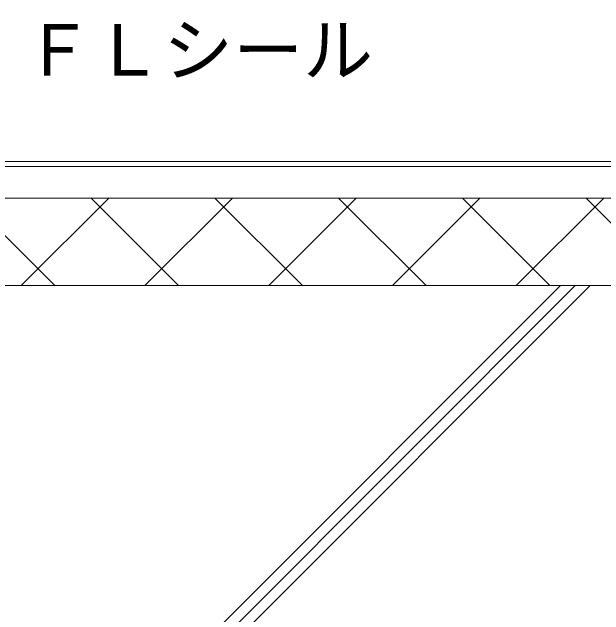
# Model space of a CAD drawing. Units: millimetres, scale not verified. Extents: x -704 to 717, y -504 to 387.
# Drawn here: x -361 to -191.9, y -204.9 to -32.7 of the extents above; entities that cross this region are included whole.
import ezdxf
from ezdxf.enums import TextEntityAlignment as Align

# ---------------------------------------------------------------- set-up
doc = ezdxf.new("R2010")
doc.units = ezdxf.units.MM
doc.header["$LTSCALE"] = 5
for name, color, linetype, lineweight in [('0-0', 7, 'Continuous', 9), ('1-0', 7, 'Continuous', 9), ('4-0', 7, 'Continuous', 9), ('4-1_ＡＹパネルＶ', 7, 'Continuous', 9), ('E-0', 7, 'Continuous', 9)]:
    doc.layers.add(name, color=color, linetype=linetype, lineweight=lineweight)
doc.styles.add('ＭＳ ゴシック', font='')
doc.styles.get('ＭＳ ゴシック').set_extended_font_data('MS Gothic')

msp = doc.modelspace()

# ---------------------------------------------------------------- linework, layer by layer
at = {"layer": '0-0'}
for p, q in [((-354.326, -260.877), (-204.326, -110.877)), ((-350.083, -260.877), (-200.083, -110.877)), ((-345.841, -260.877), (-195.841, -110.877))]:
    msp.add_line(p, q, dxfattribs=at)
msp.add_lwpolyline([(-447.481, 189.123), (-447.481, -110.877), (601.399, -110.877)], dxfattribs=at)
at = {"layer": '1-0'}
for p, q in [((-393.915, -75.377), (105.666, -75.377)), ((-394.537, -76.877), (106.068, -76.877))]:
    msp.add_line(p, q, dxfattribs=at)
at = {"layer": '4-0'}
for p, q in [((-412.576, -85.877), (149.619, -85.877)), ((-373.743, -85.877), (-348.743, -110.877)), ((-358.364, -110.877), (-333.364, -85.877)), ((-338.387, -85.877), (-313.387, -110.877)), ((-323.009, -110.877), (-298.009, -85.877)), ((-303.032, -85.877), (-278.032, -110.877)), ((-287.654, -110.877), (-262.654, -85.877)), ((-267.677, -85.877), (-242.677, -110.877)), ((-252.298, -110.877), (-227.298, -85.877)), ((-232.321, -85.877), (-207.321, -110.877)), ((-216.943, -110.877), (-191.943, -85.877)), ((-196.966, -85.877), (-171.966, -110.877))]:
    msp.add_line(p, q, dxfattribs=at)
msp.add_lwpolyline([(-447.481, -97.913), (-447.481, -110.877), (601.399, -110.877), (601.399, -85.877)], dxfattribs=at)
at = {"layer": '4-1_ＡＹパネルＶ'}
for p, q in [((-412.576, -76.877), (149.269, -76.877)), ((-414.581, -85.877), (149.619, -85.877))]:
    msp.add_line(p, q, dxfattribs=at)

# ---------------------------------------------------------------- texts
at = {"layer": 'E-0', "style": 'ＭＳ ゴシック'}
msp.add_text('ＦＬシール', height=14.66, dxfattribs=at).set_placement((-357.815, -55.29), align=Align.BOTTOM_LEFT)

doc.saveas('drawing.dxf')
